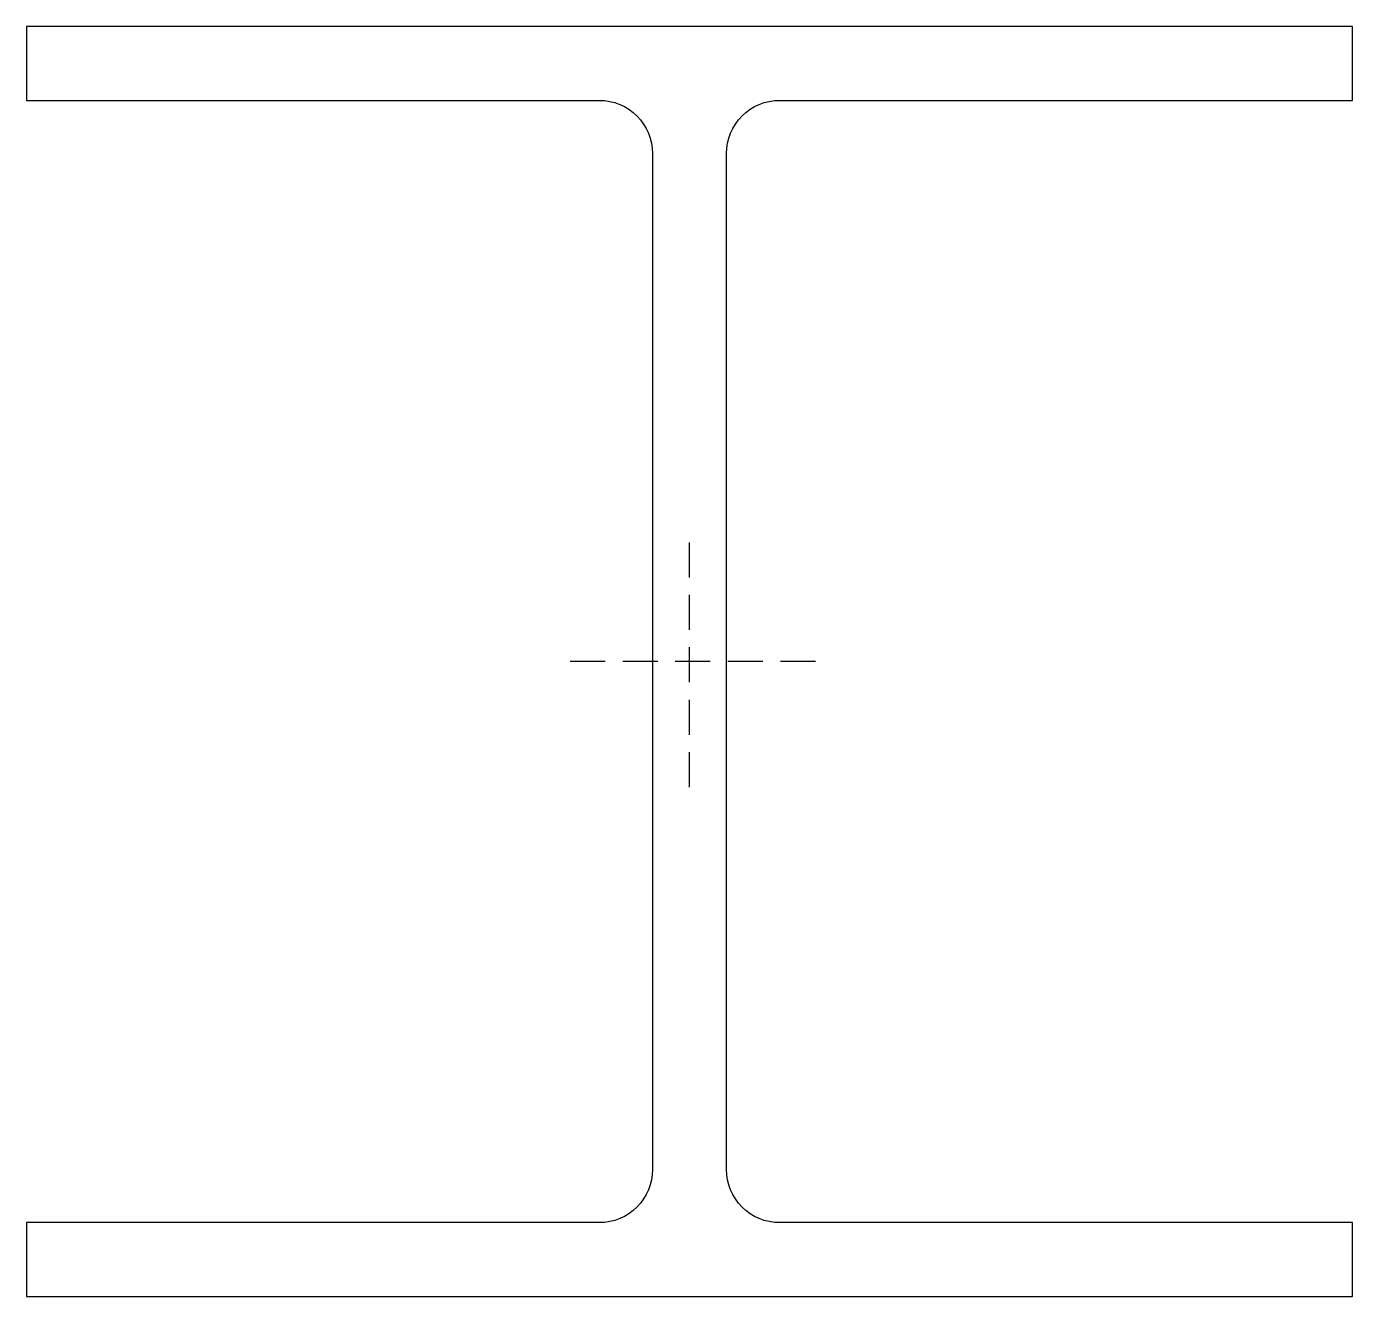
# Model space of a CAD drawing. Header units: millimetres. Extents: x -189 to 189, y -181 to 181.
import ezdxf

# ---------------------------------------------------------------- set-up
doc = ezdxf.new("R2010")
doc.units = ezdxf.units.MM
doc.linetypes.add('DASHED', pattern=[0.75, 0.5, -0.25])
doc.layers.add('ref', color=251, linetype='Continuous', plot=False)

msp = doc.modelspace()

# ---------------------------------------------------------------- linework, layer by layer
msp.add_lwpolyline([(-25.75, 160.35, -0.414214), (-10.55, 145.15), (-10.55, -145.15, -0.414214), (-25.75, -160.35), (-189.4, -160.35), (-189.4, -181.45), (189.4, -181.45), (189.4, -160.35), (25.75, -160.35, -0.414214), (10.55, -145.15), (10.55, 145.15, -0.414214), (25.75, 160.35), (189.4, 160.35), (189.4, 181.45), (-189.4, 181.45), (-189.4, 160.35)], format="xyb", close=True)
at = {"layer": 'ref', "linetype": 'DASHED', "ltscale": 20}
for p, q in [((0, -35.95), (0, 35.95)), ((35.95, 0), (-35.95, 0))]:
    msp.add_line(p, q, dxfattribs=at)

doc.saveas('drawing.dxf')
